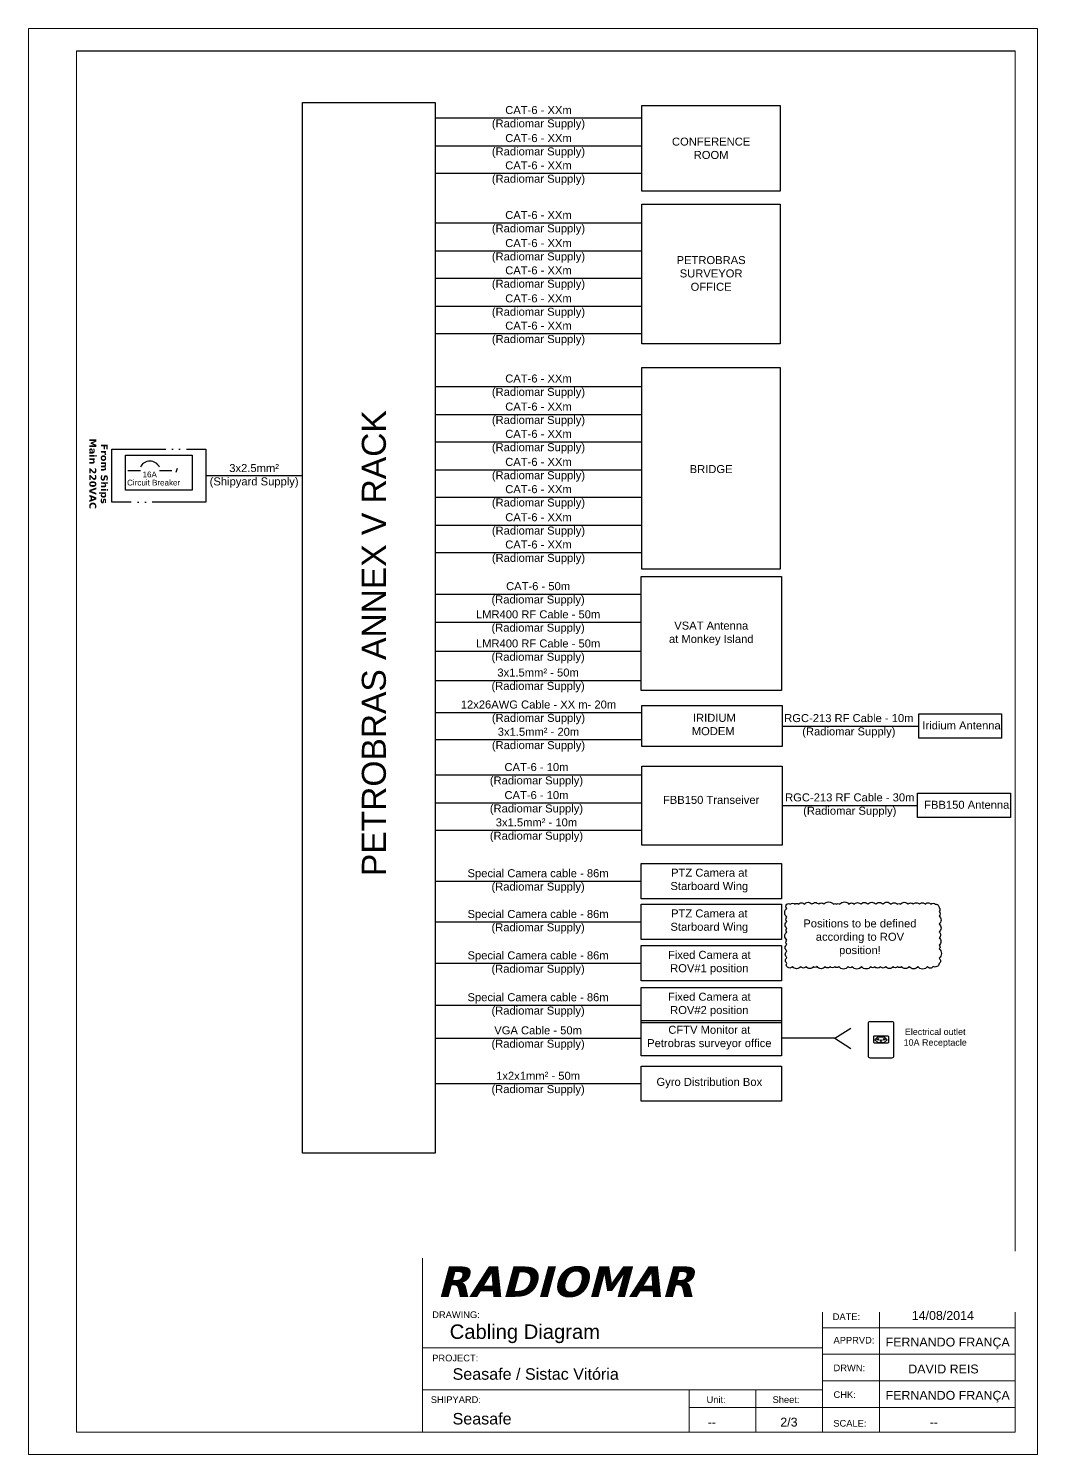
# Model space of a CAD drawing. Header units: millimetres. Extents: x -105 to 2387, y -84 to 559.
# Drawn here: x 1310.2 to 1625.2, y -6.4 to 439.1 of the extents above; entities that cross this region are included whole.
import ezdxf

# ---------------------------------------------------------------- set-up
doc = ezdxf.new("R2010")
doc.units = ezdxf.units.MM
doc.header["$LTSCALE"] = 0.7
doc.linetypes.add('ACAD_ISO05W100', pattern=[33, 24, -3, 0, -3, 0, -3])
for name, color, linetype in [('blocos', 4, 'Continuous'), ('CabosEstaleiro', 1, 'Continuous'), ('cabosRadiomar', 3, 'Continuous')]:
    doc.layers.add(name, color=color, linetype=linetype)
doc.styles.get("Standard").update_dxf_attribs({"font": 'arial.ttf'})

msp = doc.modelspace()

# ---------------------------------------------------------------- linework, layer by layer
at = {"linetype": 'Continuous', "lineweight": 9}
for p, q in [((1325.22, 0.56), (1325.22, 432.06)), ((1618.22, 432.06), (1618.22, 0.56)), ((1618.22, 0.56), (1618.22, 10.11)), ((1618.22, 0.56), (1325.22, 0.56)), ((1565.65, 0.56), (1618.22, 0.56))]:
    msp.add_line(p, q, dxfattribs=at)
for p, q in [((1325.22, 432.06), (1618.22, 432.06)), ((1437.15, 411.13), (1501.72, 411.13)), ((1437.15, 402.37), (1501.72, 402.37)), ((1437.15, 393.85), (1501.72, 393.85)), ((1437.15, 378.34), (1501.72, 378.34)), ((1437.15, 369.57), (1501.72, 369.57)), ((1437.15, 361.05), (1501.72, 361.05)), ((1437.15, 352.29), (1501.72, 352.29)), ((1437.15, 343.77), (1501.72, 343.77)), ((1437.15, 327.26), (1501.72, 327.26)), ((1437.15, 318.49), (1501.72, 318.49)), ((1437.15, 309.97), (1501.72, 309.97)), ((1437.15, 301.21), (1501.72, 301.21)), ((1437.15, 292.69), (1501.72, 292.69)), ((1437.15, 283.92), (1501.72, 283.92)), ((1437.15, 275.4), (1501.72, 275.4)), ((1437.15, 225.41), (1501.72, 225.41)), ((1545.53, 221.15), (1588.23, 221.15)), ((1437.15, 216.89), (1501.72, 216.89)), ((1437.15, 205.87), (1501.72, 205.87)), ((1437.15, 197.11), (1501.72, 197.11)), ((1545.53, 196.37), (1587.78, 196.37)), ((1437.15, 188.59), (1501.72, 188.59)), ((1437.15, 172.7), (1501.46, 172.7)), ((1437.15, 159.97), (1501.46, 159.97)), ((1437.15, 147.04), (1501.46, 147.04)), ((1437.15, 133.96), (1501.46, 133.96)), ((1437.15, 123.62), (1501.46, 123.62))]:
    msp.add_line(p, q)
at = {"lineweight": 9, "ltscale": 60}
for p, q in [((1618.22, 54.85), (1433.25, 54.85)), ((1618.22, 40.15), (1433.25, 40.15)), ((1558.1, 0.56), (1558.1, 40.15)), ((1575.9, 0.56), (1575.9, 40.15)), ((1618.22, 33.18), (1558.1, 33.18)), ((1618.22, 24.86), (1558.1, 24.86)), ((1537.29, 0.56), (1537.29, 13.73)), ((1618.22, 16.53), (1558.1, 16.53)), ((1618.22, 8.24), (1537.29, 8.24))]:
    msp.add_line(p, q, dxfattribs=at)
at = {"lineweight": 9}
for p, q in [((1433.25, 26.89), (1558.1, 26.89)), ((1433.25, 26.89), (1433.25, 13.73)), ((1433.25, 13.73), (1558.1, 13.73)), ((1433.25, 13.73), (1433.25, 0.56)), ((1516.48, 8.24), (1516.48, 13.73)), ((1516.48, 13.73), (1516.48, 0.56)), ((1537.29, 8.24), (1516.48, 8.24))]:
    msp.add_line(p, q, dxfattribs=at)
at = {"linetype": 'Continuous', "lineweight": 9}
msp.add_lwpolyline([(1310.22, 439.06), (1625.22, 439.06), (1625.22, -6.44), (1310.22, -6.44)], close=True, dxfattribs=at)
at = {"layer": 'blocos'}
for points in [[(1395.74, 415.9), (1437.15, 415.9), (1437.15, 87.73), (1395.74, 87.73)], [(1501.72, 414.98), (1544.94, 414.98), (1544.94, 388.27), (1501.72, 388.27)], [(1501.72, 384.23), (1544.94, 384.23), (1544.94, 340.59), (1501.72, 340.59)], [(1501.72, 333.15), (1544.94, 333.15), (1544.94, 270.11), (1501.72, 270.11)], [(1501.46, 267.89), (1545.27, 267.89), (1545.27, 232.24), (1501.46, 232.24)], [(1501.72, 227.54), (1545.53, 227.54), (1545.53, 214.77), (1501.72, 214.77)], [(1588.23, 225), (1613.99, 225), (1613.99, 217.31), (1588.23, 217.31)], [(1501.72, 208.6), (1545.53, 208.6), (1545.53, 183.91), (1501.72, 183.91)], [(1587.78, 200.21), (1616.83, 200.21), (1616.83, 192.52), (1587.78, 192.52)], [(1501.46, 178.2), (1545.27, 178.2), (1545.27, 167.2), (1501.46, 167.2)], [(1501.46, 165.47), (1545.27, 165.47), (1545.27, 154.47), (1501.46, 154.47)], [(1501.46, 152.54), (1545.27, 152.54), (1545.27, 141.54), (1501.46, 141.54)], [(1501.46, 139.46), (1545.27, 139.46), (1545.27, 128.46), (1501.46, 128.46)], [(1501.46, 129.12), (1545.27, 129.12), (1545.27, 118.12), (1501.46, 118.12)]]:
    msp.add_lwpolyline(points, close=True, dxfattribs=at)
msp.add_lwpolyline([(1547.02, 165.45, -0.520567), (1548.06, 165.45, -0.520567), (1549.53, 165.45, -0.520567), (1550.67, 165.45, -0.520567), (1552.41, 165.45, -0.520567), (1554.81, 165.45, -0.520567), (1556.93, 165.45, -0.520567), (1558.56, 165.45, -0.520567), (1561.5, 165.45, -0.520567), (1562.51, 165.45, -0.520567), (1563.52, 165.45, -0.520567), (1566.35, 165.45, -0.520567), (1567.99, 165.45, -0.520567), (1570.08, 165.45, -0.520567), (1572.24, 165.45, -0.520567), (1574.76, 165.45, -0.520567), (1576.93, 165.45, -0.520567), (1579.51, 165.45, -0.520567), (1581.45, 165.45, -0.520567), (1582.46, 165.45, -0.520567), (1584.83, 165.45, -0.520567), (1586.43, 165.45, -0.520567), (1588.37, 165.45, -0.520567), (1590.19, 165.45, -0.520567), (1591.95, 165.45, -0.520567), (1593.35, 165.45, -0.520567), (1594.49, 164.36, -0.520567), (1594.49, 163.23, -0.520567), (1594.49, 161.73, -0.520567), (1594.49, 159.28, -0.520567), (1594.49, 156.83, -0.520567), (1594.49, 154.94, -0.520567), (1594.49, 152.67, -0.520567), (1594.49, 151.5, -0.520567), (1594.49, 148.61, -0.520567), (1594.49, 146.91, -0.520567), (1592.67, 145.98, -0.520567), (1590.86, 145.98, -0.520567), (1587.9, 145.98, -0.520567), (1585.17, 145.98, -0.520567), (1582.74, 145.98, -0.520567), (1581.54, 145.98, -0.520567), (1580.19, 145.98, -0.520567), (1577.85, 145.98, -0.520567), (1576.16, 145.98, -0.520567), (1574.43, 145.98, -0.520567), (1573.15, 145.98, -0.520567), (1570.32, 145.98, -0.520567), (1567.4, 145.98, -0.520567), (1566.13, 145.98, -0.520567), (1563.21, 145.98, -0.520567), (1561.99, 145.98, -0.520567), (1560.52, 145.98, -0.520567), (1558.93, 145.98, -0.520567), (1556.39, 145.98, -0.520567), (1555.29, 145.98, -0.520567), (1552.99, 145.98, -0.520567), (1551.3, 145.98, -0.520567), (1548.72, 145.98, -0.520567), (1547.02, 145.98, -0.520567), (1547.02, 147, -0.520567), (1547.02, 148.81, -0.520567), (1547.02, 150.81, -0.520567), (1547.02, 152.96, -0.520567), (1547.02, 154.27, -0.520567), (1547.02, 156.84, -0.520567), (1547.02, 157.94, -0.520567), (1547.02, 160.08, -0.520567), (1547.02, 161.44, -0.520567), (1547.02, 164.19, -0.520567)], format="xyb", close=True, dxfattribs=at)
at = {"layer": 'CabosEstaleiro'}
for p, q in [((1341.21, 300.96), (1345.13, 300.96)), ((1351.08, 300.96), (1354.96, 300.96)), ((1356.62, 301.56), (1356.24, 300.33)), ((1365.59, 299.37), (1395.74, 299.37)), ((1561.98, 123.62), (1566.95, 126.71)), ((1561.98, 123.62), (1545.27, 123.62)), ((1561.98, 123.62), (1566.91, 120.44)), ((1574.48, 123.15), (1575.34, 124.07)), ((1574.48, 123.15), (1575.34, 122.24)), ((1575.34, 124.07), (1577.4, 124.07)), ((1575.34, 122.24), (1577.4, 122.24)), ((1577.4, 124.07), (1578.33, 123.15)), ((1577.4, 122.24), (1578.33, 123.15))]:
    msp.add_line(p, q, dxfattribs=at)
at = {"layer": 'CabosEstaleiro', "linetype": 'ACAD_ISO05W100'}
msp.add_lwpolyline([(1365.59, 307.65), (1365.59, 291.09), (1336.24, 291.09), (1336.24, 307.65)], close=True, dxfattribs=at)
at = {"layer": 'CabosEstaleiro'}
for points in [[(1361.35, 305.81), (1361.35, 294.79), (1340.47, 294.79), (1340.47, 305.81)], [(1501.46, 114.92), (1545.27, 114.92), (1545.27, 103.92), (1501.46, 103.92)]]:
    msp.add_lwpolyline(points, close=True, dxfattribs=at)
for points in [[(1573.05, 128.88), (1579.69, 128.88, -0.414214), (1580.31, 128.25), (1580.31, 118.06, -0.414214), (1579.69, 117.43), (1573.05, 117.43, -0.414214), (1572.42, 118.06), (1572.42, 128.25, -0.414214)], [(1574.44, 124.4), (1578.43, 124.4, -0.414214), (1578.74, 124.08), (1578.74, 122.38, -0.414214), (1578.43, 122.06), (1574.44, 122.06, -0.414214), (1574.12, 122.38), (1574.12, 124.08, -0.414214)]]:
    msp.add_lwpolyline(points, format="xyb", close=True, dxfattribs=at)
for centre in [(1575.39, 123.26), (1576.37, 122.83), (1577.35, 123.26)]:
    msp.add_circle(centre, 0.241, dxfattribs=at)
msp.add_arc((1348.1, 300.7), 3.24, 23.3574, 156.6426, dxfattribs=at)
at = {"layer": 'cabosRadiomar'}
for p, q in [((1437.15, 262.39), (1501.46, 262.39)), ((1437.15, 253.59), (1501.46, 253.59)), ((1437.15, 244.49), (1501.46, 244.49)), ((1437.15, 235.4), (1501.46, 235.4)), ((1437.15, 109.42), (1501.46, 109.42))]:
    msp.add_line(p, q, dxfattribs=at)

# ---------------------------------------------------------------- texts
at = {"lineweight": 9, "ltscale": 60}
for s, height, p in [('DATE:', 2.081, (1561.3, 35.57)), ('Cabling Diagram ', 4.5083, (1441.72, 29.68)), ('APPRVD:', 2.081, (1561.55, 28.22)), ('FERNANDO FRANÇA', 2.7744, (1577.81, 27.3)), ('PROJECT:', 2.081, (1436.25, 22.65)), ('Seasafe / Sistac Vitória', 3.5943, (1442.61, 16.91)), ('DRWN:', 2.081, (1561.55, 19.58)), ('DAVID REIS', 2.774, (1584.89, 18.89)), ('FERNANDO FRANÇA', 2.7744, (1577.81, 10.66)), ('SHIPYARD:', 2.081, (1435.8, 9.66)), ('Unit:', 2.081, (1521.9, 9.66)), ('Sheet:', 2.081, (1542.51, 9.66)), ('CHK:', 2.081, (1561.55, 11.22)), ('Seasafe', 3.594, (1442.61, 2.94)), ('--', 2.774, (1522.29, 2.29)), ('SCALE:', 2.081, (1561.49, 2.26)), ('--', 2.774, (1591.55, 2.29))]:
    msp.add_text(s, height=height, dxfattribs=at).set_placement(p)
at = {"color": 1, "lineweight": 9, "ltscale": 60}
msp.add_text('2/3', height=2.774, dxfattribs=at).set_placement((1544.93, 2.29))
at = {"char_height": 2.5, "attachment_point": 5}
for s, width, insert in [('CAT-6 - XXm \\P(Radiomar Supply)', 36.6277, (1469.43, 411.13)), ('CAT-6 - XXm \\P(Radiomar Supply)', 36.6277, (1469.43, 402.37)), ('CAT-6 - XXm \\P(Radiomar Supply)', 36.6277, (1469.43, 393.85)), ('CAT-6 - XXm \\P(Radiomar Supply)', 36.6277, (1469.43, 378.34)), ('CAT-6 - XXm \\P(Radiomar Supply)', 36.6277, (1469.43, 369.57)), ('CAT-6 - XXm \\P(Radiomar Supply)', 36.6277, (1469.43, 361.05)), ('CAT-6 - XXm \\P(Radiomar Supply)', 36.6277, (1469.43, 352.29)), ('CAT-6 - XXm \\P(Radiomar Supply)', 36.6277, (1469.43, 343.77)), ('CAT-6 - XXm \\P(Radiomar Supply)', 36.6277, (1469.43, 327.26)), ('CAT-6 - XXm \\P(Radiomar Supply)', 36.6277, (1469.43, 318.49)), ('CAT-6 - XXm \\P(Radiomar Supply)', 36.6277, (1469.43, 309.97)), ('CAT-6 - XXm \\P(Radiomar Supply)', 36.6277, (1469.43, 301.21)), ('CAT-6 - XXm \\P(Radiomar Supply)', 36.6277, (1469.43, 292.69)), ('CAT-6 - XXm \\P(Radiomar Supply)', 36.6277, (1469.43, 283.92)), ('CAT-6 - XXm \\P(Radiomar Supply)', 36.6277, (1469.43, 275.4)), ('12x26AWG Cable - XX m- 20m \\P(Radiomar Supply)', 61.2906, (1469.43, 225.41)), ('RGC-213 RF Cable - 10m\\P(Radiomar Supply)', 49.2005, (1566.33, 221.17)), ('3x1.5mm² - 20m\\P(Radiomar Supply)', 49.2005, (1469.43, 216.89)), ('CAT-6 - 10m \\P(Radiomar Supply)', 36.6277, (1468.8, 205.87)), ('CAT-6 - 10m \\P(Radiomar Supply)', 36.6277, (1468.8, 197.11)), ('RGC-213 RF Cable - 30m\\P(Radiomar Supply)', 49.2005, (1566.62, 196.39)), ('3x1.5mm² - 10m\\P(Radiomar Supply)', 49.2005, (1468.8, 188.59)), ('Special Camera cable - 86m\\P(Radiomar Supply)', 49.2005, (1469.31, 172.7)), ('Special Camera cable - 86m\\P(Radiomar Supply)', 49.2005, (1469.31, 159.97)), ('Special Camera cable - 86m\\P(Radiomar Supply)', 49.2005, (1469.31, 147.04)), ('Special Camera cable - 86m\\P(Radiomar Supply)', 49.2005, (1469.31, 133.96)), ('VGA Cable - 50m\\P(Radiomar Supply)', 49.2005, (1469.31, 123.62))]:
    msp.add_mtext_dynamic_manual_height_columns(s, width=width, gutter_width=12.5, heights=[0], dxfattribs=dict(at, insert=insert))
at = {"layer": 'blocos', "char_height": 2.5}
for s, width, heights, insert, attachment_point in [('CONFERENCE ROOM', 29.847, [0], (1523.33, 401.63), 5), ('PETROBRAS SURVEYOR OFFICE', 29.847, [0], (1523.33, 362.53), 5), ('BRIDGE', 29.847, [0], (1523.33, 301.41), 5), ('VSAT Antenna \\Pat Monkey Island', 36.6277, [0], (1523.37, 250.06), 5), ('\\pi0.30794; IRIDIUM \\P\\pi0.92271;MODEM', 14.7087, [0], (1516.37, 224.96), 1), ('Iridium Antenna', 29.847, [3.45], (1589.29, 222.59), 1), (' FBB150 Transeiver', 29.847, [0], (1522.85, 198.06), 5), (' FBB150 Antenna', 29.847, [3.45], (1588.88, 197.8), 1), ('PTZ Camera at Starboard Wing', 36.6277, [0], (1522.77, 172.87), 5), ('PTZ Camera at Starboard Wing', 36.6277, [0], (1522.77, 160.14), 5), ('Positions to be defined according to ROV position!', 36.6277, [0], (1569.79, 154.93), 5), ('Fixed Camera at ROV#1 position', 36.6277, [0], (1522.77, 147.2), 5), ('Fixed Camera at ROV#2 position', 36.6277, [0], (1522.77, 134.12), 5), ('CFTV Monitor at Petrobras surveyor office', 40.8095, [0], (1522.77, 123.79), 5)]:
    msp.add_mtext_dynamic_manual_height_columns(s, width=width, gutter_width=12.5, heights=heights, dxfattribs=dict(at, insert=insert, attachment_point=attachment_point))
at = {"layer": 'blocos', "insert": (1418.08, 247.04), "char_height": 7.5, "attachment_point": 5, "rotation": 90}
msp.add_mtext_dynamic_manual_height_columns('PETROBRAS ANNEX V RACK', width=165.9764, gutter_width=12.5, heights=[0], dxfattribs=at)
at = {"layer": 'CabosEstaleiro'}
for s, height, p in [('16A', 1.793, (1345.82, 298.86)), ('Circuit Breaker', 1.7928, (1340.99, 296.3))]:
    msp.add_text(s, height=height, dxfattribs=at).set_placement(p)
at = {"layer": 'CabosEstaleiro', "insert": (1332.06, 299.96), "char_height": 2.1577, "width": 24.5437, "attachment_point": 5, "rotation": 270}
msp.add_mtext('{\\fVerdana|b1|i0|c0|p34;From Ships Main 220VAC}', dxfattribs=at)
at = {"layer": 'CabosEstaleiro', "attachment_point": 5}
for s, width, insert, char_height in [('3x2.5mm²\\P(Shipyard Supply)', 49.2005, (1380.65, 299.28), 2.5), ('Electrical outlet \\P10A Receptacle', 49.2005, (1593.29, 123.65), 2), ('Gyro Distribution Box', 40.8095, (1522.77, 109.59), 2.5)]:
    msp.add_mtext_dynamic_manual_height_columns(s, width=width, gutter_width=12.5, heights=[0], dxfattribs=dict(at, insert=insert, char_height=char_height))
at = {"layer": 'cabosRadiomar', "char_height": 2.5, "attachment_point": 5}
for s, width, insert in [('CAT-6 - 50m \\P(Radiomar Supply)', 36.6277, (1469.31, 262.39)), ('LMR400 RF Cable - 50m \\P(Radiomar Supply)', 50.4698, (1469.31, 253.59)), ('LMR400 RF Cable - 50m \\P(Radiomar Supply)', 50.4698, (1469.31, 244.49)), ('3x1.5mm² - 50m \\P(Radiomar Supply)', 36.6277, (1469.31, 235.4)), ('1x2x1mm² - 50m\\P(Radiomar Supply)', 49.2005, (1469.31, 109.42))]:
    msp.add_mtext_dynamic_manual_height_columns(s, width=width, gutter_width=12.5, heights=[0], dxfattribs=dict(at, insert=insert))

# ---------------------------------------------------------------- next in the draw order: texts
at = {"lineweight": 9, "insert": (1433.18, 47.47), "char_height": 9.5143, "width": 184.9707, "attachment_point": 4, "bg_fill": 2}
msp.add_mtext('{\\fVerdana|b1|i1|c0|p34; RADIOMAR}', dxfattribs=at)

# ---------------------------------------------------------------- next in the draw order: linework, layer by layer
at = {"lineweight": 9, "ltscale": 60}
msp.add_line((1433.25, 0.56), (1433.25, 54.85), dxfattribs=at)

# ---------------------------------------------------------------- next in the draw order: texts
for s, height, p in [('DRAWING:', 2.081, (1436.25, 36.19)), ('14/08/2014', 2.774, (1585.98, 35.61))]:
    msp.add_text(s, height=height, dxfattribs=at).set_placement(p)

doc.saveas('drawing.dxf')
